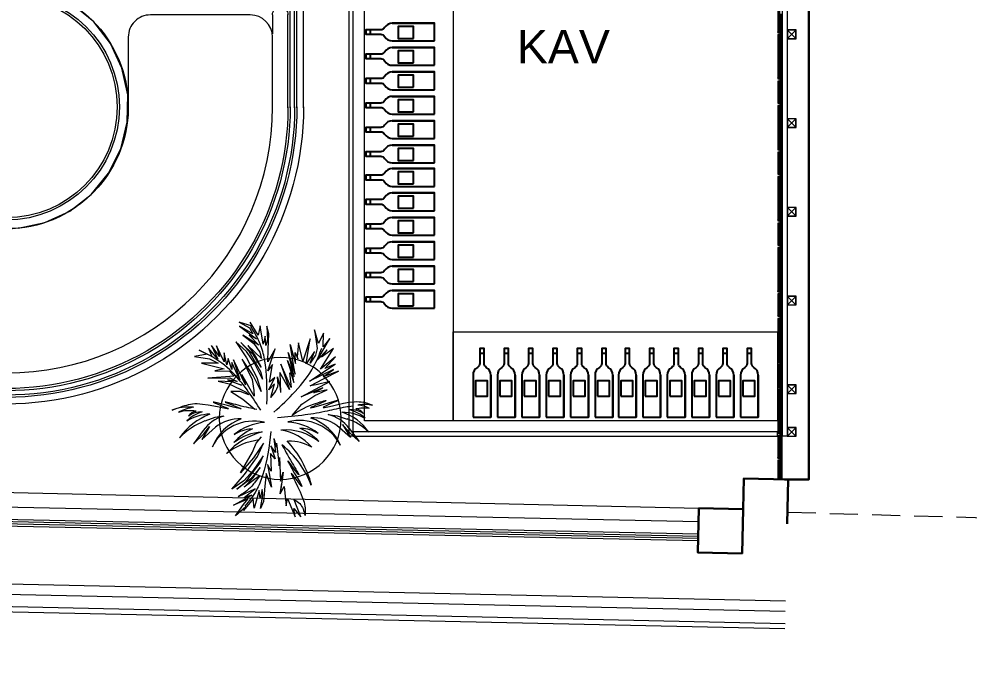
# Model space of a CAD drawing. Header units: centimetres. Extents: x 5488 to 20269, y -31398 to -19684.
# Drawn here: x 12361.8 to 12790.1, y -24719.4 to -24421.3 of the extents above; entities that cross this region are included whole.
import ezdxf

# ---------------------------------------------------------------- set-up
doc = ezdxf.new("R2010")
doc.units = ezdxf.units.CM
doc.set_wipeout_variables(frame=1)
doc.linetypes.add('HIDDEN', pattern=[9.525, 6.35, -3.175])
for name, color, linetype, lineweight in [('CRC_olcu_dıs', 201, 'Continuous', 20), ('xxx_Auto_DIMENSION_INTERIOR', 33, 'Continuous', 0), ('xxx_Auto_Duvar_Duvar Gorunus 01', 253, 'Continuous', 15), ('xxx_Auto_Duvar_Duvar Gorunus 02', 251, 'Continuous', 9), ('xxx_Auto_Duvar_Duvar Plan Kesit', 7, 'Continuous', 30), ('xxx_Auto_Element_Dograma Cam', 140, 'Continuous', 9), ('xxx_Auto_Kaplama_Ahşap', 34, 'Continuous', 0), ('xxx_Auto_Kaplama_Ahşap Tarama', 16, 'Continuous', 5), ('xxx_Auto_Kaplama_Siva Sap', 253, 'Continuous', 13), ('xxx_Auto_Konstruksiyon_Metal', 141, 'Continuous', 0), ('xxx_Auto_Tasiyici_Betonarme', 1, 'Continuous', 30), ('xxx_Auto_Tasiyici_Kiris Silik', 252, 'Continuous', 13), ('xxx_Auto_Tefris_Tefris', 32, 'Continuous', 15), ('xxx_Auto_Yardimci_Yazi', 7, 'Continuous', 9)]:
    doc.layers.add(name, color=color, linetype=linetype, lineweight=lineweight)
doc.layers.add('parke', color=21, linetype='Continuous')
doc.layers.add('wipeout', color=7, linetype='Continuous', true_color=0xffffff)
doc.layers.add('xxx_Auto_LANDSCAPE', color=7, linetype='Continuous', lineweight=0, true_color=0x496639)
doc.styles.get("Standard").update_dxf_attribs({"font": 'arial.ttf'})

# ---------------------------------------------------------------- blocks, each defined once
blk = doc.blocks.new('dkm_20_20')
at = {"layer": 'xxx_Auto_Tasiyici_Betonarme'}
blk.add_lwpolyline([(-10, 10), (10, 10), (10, -10), (-10, -10)], close=True, dxfattribs=at)
blk = doc.blocks.new('A$Cb3d25d0a')
at = {"layer": 'xxx_Auto_Konstruksiyon_Metal', "lineweight": 20}
h = blk.add_hatch(color=256, dxfattribs=at)
h.dxf.hatch_style = 1
h.paths.add_polyline_path([(2, 2), (2, -2), (-2, -2), (-2, 2)])
h.paths.add_polyline_path([(1.88, 1.88), (-1.88, 1.88), (-1.88, -1.88), (1.88, -1.88)], flags=16)
for points in [[(2, -2), (2, 2), (-2, 2), (-2, -2)], [(1.88, -1.88), (1.88, 1.88), (-1.88, 1.88), (-1.88, -1.88)]]:
    blk.add_lwpolyline(points, close=True, dxfattribs=at)
for points in [[(1.88, -1.88), (-1.88, 1.88)], [(1.88, 1.88), (-1.88, -1.88)]]:
    blk.add_lwpolyline(points, dxfattribs=at)
blk = doc.blocks.new('*U117')
at = {"layer": 'xxx_Auto_Konstruksiyon_Metal', "color": 0, "rotation": 180}
blk.add_blockref('A$Cb3d25d0a', (0, 0), dxfattribs=at)
blk = doc.blocks.new('*U118')
at = {"layer": 'xxx_Auto_Kaplama_Ahşap', "color": 0, "linetype": 'ByBlock', "lineweight": -2, "transparency": 16777216}
blk.add_blockref('*U117', (0, 0), dxfattribs=at)
blk = doc.blocks.new('A$C51763A20')
blk.add_wipeout([(7.89, 54.43), (-4.42, 54.82), (-16.51, 52.46), (-27.77, 47.47), (-37.64, 40.11), (-45.62, 30.72), (-51.31, 19.8), (-54.43, 7.89), (-54.82, -4.42), (-52.46, -16.51), (-47.47, -27.77), (-40.11, -37.64), (-30.72, -45.62), (-19.8, -51.31), (-7.89, -54.43), (4.42, -54.82), (16.51, -52.46), (27.77, -47.47), (37.64, -40.11), (45.62, -30.72), (51.31, -19.8), (54.43, -7.89), (54.82, 4.42), (52.46, 16.51), (47.47, 27.77), (40.11, 37.64), (30.72, 45.62), (19.8, 51.31)])
blk.add_lwpolyline([(7.89, 54.43), (-4.42, 54.82), (-16.51, 52.46), (-27.77, 47.47), (-37.64, 40.11), (-45.62, 30.72), (-51.31, 19.8), (-54.43, 7.89), (-54.82, -4.42), (-52.46, -16.51), (-47.47, -27.77), (-40.11, -37.64), (-30.72, -45.62), (-19.8, -51.31), (-7.89, -54.43), (4.42, -54.82), (16.51, -52.46), (27.77, -47.47), (37.64, -40.11), (45.62, -30.72), (51.31, -19.8), (54.43, -7.89), (54.82, 4.42), (52.46, 16.51), (47.47, 27.77), (40.11, 37.64), (30.72, 45.62), (19.8, 51.31)], close=True)
for radius in [55, 51, 50]:
    blk.add_circle((0, 0), radius)
blk = doc.blocks.new('A$C635A7D81')
at = {"color": 0, "linetype": 'ByBlock', "lineweight": -2}
for points in [[(1.37, 134.02), (45.24, 134.04)], [(1.37, 131.02), (45.24, 131.04)], [(1.37, 130.02), (45.74, 130.04)], [(1.38, 128.02), (45.74, 128.04)], [(1.38, 127.02), (43.34, 127.04)], [(43.25, 120.04), (34.63, 120.04)], [(44.05, -120), (35.43, -120.01)], [(1.57, -126.98), (43.53, -126.94)], [(1.57, -127.98), (45.94, -127.94)], [(1.57, -129.98), (45.94, -129.94)], [(1.57, -130.98), (45.44, -130.94)], [(1.58, -133.98), (45.45, -133.94)]]:
    blk.add_lwpolyline(points, dxfattribs=at)
for points in [[(45.24, 134.04, -1), (45.24, 131.04)], [(45.74, 128.04, 1), (45.74, 130.04)], [(43.25, 120.04, 0.999823), (43.25, 127.04)], [(43.43, -119.94, -0.999823), (43.44, -126.95)], [(45.94, -127.94, -1), (45.94, -129.94)], [(45.45, -133.94, 1), (45.44, -130.94)]]:
    blk.add_lwpolyline(points, format="xyb", dxfattribs=at)
at = {"color": 0, "linetype": 'ByBlock', "lineweight": -2, "xscale": -1, "rotation": 89.04388453554633}
blk.add_blockref('A$C51763A20', (1.84, 0.02), dxfattribs=at)
at = {"color": 0, "linetype": 'ByBlock', "lineweight": -2}
blk.add_lwpolyline([(33.43, -119.95), (1.93, -119.98, -1), (1.75, 120.02), (33.25, 120.04, -0.414199), (43.25, 110.04), (43.28, 65.04, -0.414228), (33.29, 55.04), (1.79, 55.02, 1), (1.88, -54.98), (33.37, -54.95, -0.414257), (43.38, -64.95), (43.42, -109.95, -0.41417)], format="xyb", close=True, dxfattribs=at)
for radius in [134, 131, 130, 128, 127]:
    blk.add_arc((1.84, 0.02), radius, 90.0436, 270.0436, dxfattribs=at)
blk = doc.blocks.new('palm_plan')
at = {"color": 0}
for p, q in [((-46.8, 87.5), (-62.2, 94.7)), ((-62.2, 94.7), (-53, 84)), ((-35.7, 74.4), (-53, 99)), ((-53, 99), (-46.8, 87.5)), ((-23.8, 73.3), (-39.9, 97.8)), ((-39.9, 97.8), (-36.5, 80.5)), ((-22.3, 78.2), (-29.6, 95.9)), ((-29.6, 95.9), (-23.8, 73.3)), ((-53, 84), (-70.3, 86.7)), ((-70.3, 86.7), (-48.4, 79.8)), ((-36.5, 80.5), (-41.8, 90.5)), ((-41.8, 90.5), (-35.7, 74.4)), ((-21.9, 91.7), (-22.3, 78.2)), ((-16.1, 54.8), (-21.9, 91.7)), ((-13.8, 72.1), (-16.9, 87.5)), ((-16.9, 87.5), (-16.1, 54.8)), ((-12.3, 92.1), (-13.8, 72.1)), ((-11.5, 71.7), (-12.3, 92.1)), ((-36.9, 60.2), (-62.6, 77.1)), ((-62.6, 77.1), (-41.5, 57.5)), ((-48.4, 79.8), (-41.8, 74.8)), ((-35.7, 64.8), (-46.1, 75.6)), ((-46.1, 75.6), (-36.9, 60.2)), ((-41.8, 74.8), (-35.7, 64.8)), ((-10.4, 53.3), (-11.5, 71.7)), ((-5.4, 77.1), (-8.8, 60.6)), ((-3.1, 37.6), (-5.4, 77.1)), ((2.3, 70.2), (-1.2, 53.7)), ((2.3, 53.7), (2.3, 70.2)), ((36.2, 67.8), (44.9, 77.2)), ((-41.5, 57.5), (-64.1, 62.1)), ((-64.1, 62.1), (-49.1, 53.7)), ((-8.8, 60.6), (-10.4, 53.3)), ((-1.9, 66), (-3.1, 37.6)), ((-1.2, 53.7), (-1.9, 66)), ((30.3, 58.6), (36.2, 67.8)), ((-31, 42.6), (-66.4, 52.4)), ((-66.4, 52.4), (-42.8, 48.3)), ((-42.8, 48.3), (-54.9, 53.6)), ((-54.9, 53.6), (-46.6, 53.2)), ((-46.6, 53.2), (-50, 54)), ((5.4, 34.9), (2.3, 53.7)), ((-89.2, 34), (-98.4, 35.6)), ((-98.4, 35.6), (-83, 29.4)), ((-29.1, 40.3), (-58.4, 46)), ((-58.4, 46), (-31, 42.6)), ((-27.9, 38.7), (-50, 41)), ((-50, 41), (-29.1, 40.3)), ((-35.9, 38.4), (-22.6, 36.8)), ((-35.4, 37.1), (-18.5, 31.7)), ((-22.6, 36.8), (-27.9, 38.7)), ((13.1, 18.4), (5.4, 34.9)), ((-80.7, 22.5), (-102.2, 28.7)), ((-102.2, 28.7), (-93, 21.8)), ((-72.3, 25.6), (-89.2, 34)), ((-77.7, 24.8), (-88.4, 28.7)), ((-88.4, 28.7), (-80.7, 22.5)), ((-83, 29.4), (-77.7, 24.8)), ((-58.5, 18.7), (-72.3, 25.6)), ((-48.5, 14.1), (-69.2, 33.3)), ((-69.2, 33.3), (-58.5, 18.7)), ((-18.5, 31.7), (-49.3, 31.7)), ((-49.3, 31.7), (-17, 28.7)), ((-17, 28.7), (-40.8, 26.4)), ((-40.8, 26.4), (-18.4, 17.2)), ((-106.1, 19.5), (-116.8, 7.2)), ((-116.8, 7.2), (-105.3, 15.6)), ((-112.2, 5.6), (-89.9, 17.9)), ((-96.9, 16.4), (-112.2, 5.6)), ((-93, 21.8), (-111.4, 19.5)), ((-111.4, 19.5), (-106.1, 19.5)), ((-105.3, 15.6), (-96.9, 16.4)), ((-81.5, 17.2), (-100.7, 4.9)), ((-100.7, 4.9), (-86.1, 12.6)), ((-89.9, 17.9), (-97.6, 11.8)), ((-97.6, 11.8), (-81.5, 17.2)), ((-65.4, 13.3), (-86.9, 4.9)), ((-86.1, 12.6), (-73.1, 14.9)), ((-73.1, 14.9), (-65.4, 13.3)), ((-35.4, 10.3), (-53.1, 22.5)), ((-53.1, 22.5), (-48.5, 14.1)), ((-27, 5.6), (-37.7, 18.7)), ((-37.7, 18.7), (-35.4, 10.3)), ((-17.8, 4.1), (-30.8, 14.9)), ((-30.8, 14.9), (-27, 5.6)), ((-80.7, 0.3), (-96.9, -6.6)), ((-73.8, 6.4), (-93.8, -1.3)), ((-93.8, -1.3), (-80, 3.3)), ((-86.9, 4.9), (-71.5, 7.9)), ((-63.8, 3.3), (-80.7, 0.3)), ((-80, 3.3), (-66.9, 4.1)), ((-56.2, 8.7), (-73.8, 6.4)), ((-71.5, 7.9), (-56.2, 8.7)), ((-66.9, 4.1), (-51.6, 5.6)), ((-42.3, 4.1), (-63.8, 3.3)), ((-51.6, 5.6), (-42.3, 4.1)), ((-96.9, -6.6), (-73.8, -2.8)), ((-50.8, -4.3), (-74.6, -8.2)), ((-74.6, -8.2), (-47, -7.4)), ((-73.8, -2.8), (-47, -1.3)), ((-29.3, -3.6), (-50.8, -4.3)), ((-47, -1.3), (-29.3, -3.6)), ((-47, -7.4), (-33.9, -11.2)), ((-33.9, -11.2), (-27.7, -13.8)), ((-44.6, -17.4), (-78.4, -18.1)), ((-78.4, -18.1), (-53.1, -21.2)), ((-53.1, -21.2), (-76.1, -21.2)), ((-76.1, -21.2), (-68.4, -25)), ((-59.2, -35), (-46.2, -22)), ((-27.7, -13.8), (-57.7, -16.6)), ((-57.7, -16.6), (-44.6, -17.4)), ((-46.2, -22), (-54.6, -31.2)), ((-53.9, -35), (-36.2, -20.4)), ((-31.6, -18.9), (-40, -26.6)), ((-36.2, -20.4), (-31.6, -18.9)), ((-30.1, -27.6), (-12.9, -19.5)), ((29.2, -13.5), (45.4, -18.6)), ((29.2, -13.5), (40.2, -14.9)), ((40.2, -14.9), (35.5, -12.8)), ((35.5, -12.8), (62, -21.6)), ((45.4, -18.6), (35.6, -20.4)), ((35.6, -20.4), (52.4, -22.3)), ((52.4, -22.3), (44, -25)), ((62, -21.6), (53.1, -16.9)), ((53.1, -16.9), (79.5, -27.7)), ((79.5, -27.7), (70.8, -20.2)), ((70.8, -20.2), (93.5, -34.5)), ((129.2, -23.5), (107, -22)), ((-89.2, -31.9), (-105.3, -35)), ((-80.7, -29.6), (-102.2, -29.6)), ((-102.2, -29.6), (-89.2, -31.9)), ((-76.1, -28.1), (-90.7, -25)), ((-90.7, -25), (-80.7, -29.6)), ((-90.7, -54.9), (-73.1, -32.7)), ((-68.4, -25), (-82.3, -23.5)), ((-82.3, -23.5), (-76.1, -28.1)), ((-75.4, -44.2), (-67.7, -28.1)), ((-73.1, -32.7), (-75.4, -44.2)), ((-60, -25.8), (-70.8, -55.7)), ((-70.8, -55.7), (-60, -31.2)), ((-67.7, -28.1), (-60, -25.8)), ((-54.6, -31.2), (-62.3, -45.7)), ((-60, -31.2), (-52.3, -25)), ((-52.3, -25), (-59.2, -35)), ((-40, -26.6), (-44.6, -37.3)), ((-44.6, -37.3), (-30.1, -27.6)), ((25.2, -35.4), (20.9, -26.3)), ((40.7, -40.9), (29.1, -27.4)), ((29.1, -27.4), (40.2, -45.8)), ((49, -41), (42.7, -34.1)), ((42.7, -34.1), (53.8, -52.5)), ((44, -25), (64, -33)), ((64, -33), (54.4, -33.8)), ((54.4, -33.8), (81.8, -40.7)), ((93.5, -34.5), (82.2, -27.4)), ((93.5, -34.5), (87.4, -26.6)), ((87.4, -26.6), (109.6, -33.9)), ((109.6, -33.9), (102.2, -28.7)), ((102.2, -28.7), (126.1, -29.8)), ((116.4, -27), (129.2, -23.5)), ((126.1, -29.8), (116.4, -27)), ((-93, -40.4), (-106.1, -51.1)), ((-106.1, -51.1), (-97.6, -44.2)), ((-105.3, -35), (-86.9, -35)), ((-86.9, -35), (-103.8, -39.6)), ((-103.8, -39.6), (-93, -40.4)), ((-97.6, -44.2), (-101.5, -59.5)), ((-101.5, -59.5), (-91.5, -44.2)), ((-91.5, -44.2), (-82.3, -36.5)), ((-82.3, -36.5), (-90.7, -54.9)), ((-62.3, -45.7), (-53.9, -35)), ((33.5, -43.9), (25.2, -35.4)), ((50, -67.8), (33.5, -43.9)), ((40.2, -45.8), (50, -67.8)), ((54.1, -64.2), (40.7, -40.9)), ((56.1, -54.7), (49, -41)), ((61.8, -56.4), (54.1, -43.2)), ((54.1, -43.2), (61.8, -59.2)), ((81.8, -40.7), (63.7, -39.6)), ((63.7, -39.6), (77, -47.4)), ((-21.1, -57.5), (-24, -68)), ((53.8, -52.5), (60.5, -68.3)), ((62.6, -66), (56.1, -54.7)), ((67.7, -71), (61.8, -56.4)), ((63, -48.4), (67.7, -71)), ((77, -47.4), (93.3, -57)), ((88.4, -59.3), (79.1, -56.2)), ((79.1, -56.2), (96, -70.8)), ((86.1, -54.3), (79.3, -52.4)), ((79.3, -52.4), (88.4, -59.3)), ((99.6, -63.8), (86.1, -54.3)), ((93.3, -57), (99.6, -63.8)), ((-24, -68), (-25.1, -80.8)), ((63.5, -85.6), (54.1, -64.2)), ((60.5, -68.3), (63.5, -85.6)), ((61.8, -59.2), (66.3, -80.1)), ((66.3, -80.1), (62.6, -66)), ((79.3, -76.2), (75, -59.8)), ((75, -59.8), (75.2, -82.5)), ((80.3, -66.4), (79.3, -76.2)), ((82.2, -91.8), (80.3, -66.4)), ((96, -70.8), (85.2, -66.9)), ((85.2, -66.9), (93.3, -83.6)), ((82.8, -73), (82.2, -91.8)), ((86.7, -80.5), (82.8, -73)), ((95, -95.3), (86.7, -80.5)), ((93.3, -83.6), (90.4, -79.1)), ((90.4, -79.1), (95, -95.3))]:
    blk.add_line(p, q, dxfattribs=at)
for points in [[(56.1, 74.5), (75.6, 78.9), (59.7, 72.5), (48.6, 69.3), (66.9, 71.7), (46.6, 62.5)], [(-15.5, -87.3), (-5.7, -104.7), (-11.6, -88.6), (-16.8, -78.2), (-6.2, -93.4), (-13.1, -72.2)]]:
    blk.add_lwpolyline(points, dxfattribs=at)
for centre, radius, start, end in [((99.2, 53.3), 81.8, 133.8194, 142.415), ((64.9, 79.9), 34.2, 126.9529, 151.8694), ((83, 82.6), 50.1, 143.6631, 162.8704), ((90.5, 79.1), 54, 149.0425, 166.4484), ((85.8, 51.5), 56.2, 125.181, 155.2139), ((80.4, 33.3), 61.9, 99.5706, 137.5209), ((69.1, 57.7), 42.8, 111.98, 140.9278), ((60, 75.9), 25.5, 120.6823, 159.6517), ((49.5, 85.1), 13.1, 100.6314, 149.1948), ((92.7, 33.3), 65.1, 110.5942, 137.4972), ((64.5, 31.9), 43.4, 101.1272, 142.038), ((69.9, 20.8), 47.8, 119.2037, 159.356), ((73.5, 0), 56.7, 93.0923, 169.431), ((68.8, -2.9), 59.5, 88.3527, 137.0574), ((75.7, -19.7), 64.9, 117.2482, 152.6959), ((72, 0.4), 45.6, 124.6301, 152.1817), ((75.4, -36.1), 62.5, 106.2911, 146.5573), ((85.9, -24.6), 66.7, 117.5703, 159.0296), ((77.2, -30.9), 69.1, 108.7482, 132.008), ((89.1, -20.3), 54.1, 125.2433, 156.3329), ((78, -118.6), 124.9, 80.1144, 108.4985), ((90.8, -108.3), 112.5, 85.428, 116.7161), ((51.3, -50.1), 56.7, 142.795, 219.1337), ((67.4, -38.5), 64.9, 159.5301, 194.9778), ((50, -49.2), 45.6, 160.0443, 187.5959), ((76.7, -32.1), 69.1, 180.2181, 203.4778), ((72.6, -45.5), 60.9, 158.5901, 193.4129), ((104, -38.4), 89.4, 170.2572, 202.8835), ((97.6, -54.6), 78.2, 162.3252, 193.7177), ((33.5, -61.4), 47.8, 152.87, 193.0223), ((50.2, -44.7), 59.5, 175.1686, 223.8733), ((21.7, -64.9), 43.4, 170.188, 211.0989), ((-14, -91.1), 25.5, 152.5744, 191.5437), ((5.7, -85.6), 42.8, 171.2982, 200.246), ((21.4, -93.8), 56.2, 157.0121, 187.045), ((54.5, -75.8), 85, 177.2951, 209.1957), ((62.3, -86.1), 87.7, 176.4689, 200.8209), ((-1.6, -113.6), 52.2, 149.5519, 178.1336), ((200.5, -129.1), 254.9, 171.2704, 176.1187), ((2.2, -101.2), 50.5, 162.3651, 184.773), ((-5.7, -110.2), 42.6, 144.6149, 173.5658), ((-27.8, -89.5), 13.1, 163.0312, 211.5946)]:
    blk.add_arc(centre, radius, start, end, dxfattribs=at)
for points in [[(12.5, 18.6), (11.3, 47.5), (13.8, 63.6), (13.8, 42.4), (19.6, 77.1), (19.6, 57.8), (29.3, 93.9), (34.4, 103.5)], [(0, 0), (-12, 33.9), (-30.1, 66.9), (-46.4, 85.4)], [(7.9, 1.3), (18.6, 33.2), (25.6, 59.7), (30.6, 81.7), (32.9, 89.7)], [(-12.4, -3.6), (-63.1, 16.4), (-82.3, 19.5), (-106.1, 17.9)], [(-17.8, 4.1), (-22.3, 12.9), (-32, 20.1), (-37.1, 21.7), (-25.3, 19.4), (-18.4, 17.2)], [(40.2, -7.8), (65.5, -5.7), (81.7, -4.5), (61, -9.4), (96.2, -7), (77.4, -11.5), (114.7, -12.6), (129.9, -18.1)], [(-8.6, -13.5), (-60.8, -24.3), (-91.5, -39.6), (-102.2, -48)], [(-11.7, -17.5), (-25.7, -35.9), (-35.9, -48.7), (-20.2, -34.4), (-42, -62), (-27.7, -49.1), (-47.9, -80.4), (-51.6, -90.7)], [(19.9, -13.2), (64.3, -44.8), (77.3, -59.1), (89.1, -79.9)], [(107, -22), (114, -18), (129.9, -18.1)], [(63, -48.4), (67.4, -55.9), (72.6, -68.2), (75.2, -82.5)]]:
    blk.add_spline(points, degree=3, dxfattribs=at)
blk = doc.blocks.new('A$C21533CF2')
blk.add_wipeout([(74.13, 39.49), (75.2, 40.42), (76.21, 41.4), (77.18, 42.44), (78.09, 43.52), (78.94, 44.65), (79.73, 45.82), (80.45, 47.03), (81.12, 48.28), (81.71, 49.57), (82.24, 50.88), (82.7, 52.21), (83.09, 53.57), (83.41, 54.95), (83.65, 56.34), (83.82, 57.75), (83.92, 59.16), (83.94, 60.57), (83.89, 61.99), (83.77, 63.39), (83.57, 64.79), (83.3, 66.18), (82.96, 67.55), (82.54, 68.91), (82.06, 70.23), (81.5, 71.54), (80.88, 72.81), (80.2, 74.04), (79.45, 75.24), (78.63, 76.4), (77.76, 77.51), (76.83, 78.58), (75.85, 79.6), (74.82, 80.56), (73.73, 81.47), (72.6, 82.32), (71.43, 83.11), (70.22, 83.83), (68.97, 84.5), (67.69, 85.09), (66.37, 85.62), (65.04, 86.08), (63.68, 86.47), (62.3, 86.79), (60.91, 87.03), (59.5, 87.2), (58.09, 87.3), (56.68, 87.32), (55.27, 87.27), (53.86, 87.15), (52.46, 86.95), (51.07, 86.68), (49.7, 86.34), (48.35, 85.92), (47.02, 85.44), (45.72, 84.89), (44.45, 84.26), (43.21, 83.58), (42.01, 82.83), (40.85, 82.02), (39.74, 81.14), (38.67, 80.22), (37.66, 79.23), (36.69, 78.2), (35.78, 77.11), (34.93, 75.98), (34.14, 74.81), (33.42, 73.6), (32.75, 72.35), (32.16, 71.07), (31.63, 69.76), (31.17, 68.42), (30.78, 67.06), (30.46, 65.68), (30.22, 64.29), (30.05, 62.89), (29.95, 61.47), (29.93, 60.06), (29.98, 58.65), (30.1, 57.24), (30.3, 55.84), (30.57, 54.45), (30.91, 53.08), (31.33, 51.73), (31.81, 50.4), (32.37, 49.1), (32.99, 47.83), (33.67, 46.59), (34.42, 45.39), (35.24, 44.23), (36.11, 43.12), (37.04, 42.05), (38.02, 41.04), (39.05, 40.07), (40.14, 39.17), (41.27, 38.32), (42.44, 37.53), (43.65, 36.8), (44.9, 36.14), (46.18, 35.54), (47.5, 35.01), (48.83, 34.55), (50.19, 34.16), (51.57, 33.85), (52.96, 33.6), (54.37, 33.43), (55.78, 33.33), (57.19, 33.31), (58.6, 33.36), (60.01, 33.48), (61.41, 33.68), (62.8, 33.95), (64.17, 34.3), (65.52, 34.71), (66.85, 35.19), (68.15, 35.75), (69.42, 36.37), (70.66, 37.06), (71.86, 37.81), (73.02, 38.62)]).dxf.layer = 'wipeout'
at = {"layer": 'xxx_Auto_Tefris_Tefris'}
blk.add_circle((56.93, 60.32), 27, dxfattribs=at)
at = {"layer": 'xxx_Auto_LANDSCAPE', "xscale": -0.364783083416274, "yscale": 0.364783083416274, "zscale": 0.3647830834162722, "rotation": 328.9633282841189}
blk.add_blockref('palm_plan', (59.41, 57.23), dxfattribs=at)
blk = doc.blocks.new('A$C58e97340')
at = {"layer": 'parke', "ltscale": 15}
for p, q in [((-1, -28.87), (1, -28.87)), ((10, -28.87), (12, -28.87)), ((21, -28.87), (23, -28.87)), ((32, -28.87), (34, -28.87)), ((43, -28.87), (45, -28.87)), ((54, -28.87), (56, -28.87))]:
    blk.add_line(p, q, dxfattribs=at)
for points in [[(-4, 0), (4, 0), (4, -19.06), (4, 0), (4, -19.06, -0.267949), (2, -22.53, 0.267949), (1, -24.26), (1, -31), (-1, -31), (-1, -24.26, 0.267949), (-2, -22.53, -0.267949), (-4, -19.06)], [(7, 0), (15, 0), (15, -19.06), (15, 0), (15, -19.06, -0.267949), (13, -22.53, 0.267949), (12, -24.26), (12, -31), (10, -31), (10, -24.26, 0.267949), (9, -22.53, -0.267949), (7, -19.06)], [(18, 0), (26, 0), (26, -19.06), (26, 0), (26, -19.06, -0.267949), (24, -22.53, 0.267949), (23, -24.26), (23, -31), (21, -31), (21, -24.26, 0.267949), (20, -22.53, -0.267949), (18, -19.06)], [(29, 0), (37, 0), (37, -19.06), (37, 0), (37, -19.06, -0.267949), (35, -22.53, 0.267949), (34, -24.26), (34, -31), (32, -31), (32, -24.26, 0.267949), (31, -22.53, -0.267949), (29, -19.06)], [(40, 0), (48, 0), (48, -19.06), (48, 0), (48, -19.06, -0.267949), (46, -22.53, 0.267949), (45, -24.26), (45, -31), (43, -31), (43, -24.26, 0.267949), (42, -22.53, -0.267949), (40, -19.06)], [(51, 0), (59, 0), (59, -19.06), (59, 0), (59, -19.06, -0.267949), (57, -22.53, 0.267949), (56, -24.26), (56, -31), (54, -31), (54, -24.26, 0.267949), (53, -22.53, -0.267949), (51, -19.06)]]:
    blk.add_lwpolyline(points, format="xyb", close=True, dxfattribs=at)
for points in [[(-2.91, -9.53), (2.5, -9.53), (2.5, -16.45), (-2.91, -16.45)], [(8.09, -9.53), (13.5, -9.53), (13.5, -16.45), (8.09, -16.45)], [(19.09, -9.53), (24.5, -9.53), (24.5, -16.45), (19.09, -16.45)], [(30.09, -9.53), (35.5, -9.53), (35.5, -16.45), (30.09, -16.45)], [(41.09, -9.53), (46.5, -9.53), (46.5, -16.45), (41.09, -16.45)], [(52.09, -9.53), (57.5, -9.53), (57.5, -16.45), (52.09, -16.45)]]:
    blk.add_lwpolyline(points, close=True, dxfattribs=at)

msp = doc.modelspace()

# ---------------------------------------------------------------- hatches: boundary and pattern name
at = {"layer": 'xxx_Auto_Kaplama_Ahşap Tarama', "true_color": 0xcba65d}
h = msp.add_hatch(dxfattribs=at)
h.set_pattern_fill('JIS_WOOD', color=43, scale=0.5, angle=90)
h.set_pattern_definition([(135, (-9977.29375, -30413.09637), (-0.2499999996, -0.2499999996), [])])
h.paths.add_polyline_path([(12704.84, -24427.29), (12704.84, -24430.29), (12705.84, -24430.29), (12705.84, -24429.97), (12705.84, -24419.29), (12704.74, -24419.29), (12704.74, -24417.29), (12703.84, -24417.29), (12703.84, -24427.29)])
h = msp.add_hatch(dxfattribs=at)
h.set_pattern_fill('JIS_WOOD', color=43, scale=0.5, angle=90)
h.set_pattern_definition([(135, (-9977.29257, -30392.0968), (-0.2499999996, -0.2499999996), [])])
h.paths.add_polyline_path([(12704.84, -24448.29), (12704.84, -24451.29), (12705.85, -24451.29), (12705.85, -24450.97), (12705.85, -24430.29), (12704.74, -24430.29), (12704.74, -24428.29), (12703.84, -24428.29), (12703.84, -24448.29)])
h = msp.add_hatch(dxfattribs=at)
h.set_pattern_fill('JIS_WOOD', color=43, scale=0.5, angle=90)
h.set_pattern_definition([(135, (-9977.28966, -30509.08777), (-0.2499999996, -0.2499999996), [])])
h.paths.add_polyline_path([(12704.84, -24459.29), (12704.84, -24462.29), (12705.85, -24462.29), (12705.85, -24461.97), (12705.85, -24451.29), (12704.74, -24451.29), (12704.74, -24449.29), (12703.84, -24449.29), (12703.84, -24459.29)])
h = msp.add_hatch(dxfattribs=at)
h.set_pattern_fill('JIS_WOOD', color=43, scale=0.5, angle=90)
h.set_pattern_definition([(135, (-9977.28848, -30488.08818), (-0.2499999996, -0.2499999996), [])])
h.paths.add_polyline_path([(12704.85, -24480.29), (12704.85, -24483.29), (12705.85, -24483.29), (12705.85, -24482.97), (12705.85, -24462.29), (12704.75, -24462.29), (12704.75, -24460.29), (12703.85, -24460.29), (12703.85, -24480.29)])
h = msp.add_hatch(dxfattribs=at)
h.set_pattern_fill('JIS_WOOD', color=43, scale=0.5, angle=90)
h.set_pattern_definition([(135, (-9977.31146, -30477.09064), (-0.2499999996, -0.2499999996), [])])
h.paths.add_polyline_path([(12704.82, -24491.29), (12704.82, -24494.29), (12705.82, -24494.29), (12705.82, -24493.97), (12705.82, -24483.29), (12704.72, -24483.29), (12704.72, -24481.29), (12703.82, -24481.29), (12703.82, -24491.29)])
h = msp.add_hatch(dxfattribs=at)
h.set_pattern_fill('JIS_WOOD', color=43, scale=0.5, angle=90)
h.set_pattern_definition([(135, (-9977.3148, -30456.09105), (-0.2499999996, -0.2499999996), [])])
h.paths.add_polyline_path([(12704.82, -24512.29), (12704.82, -24515.28), (12705.82, -24515.28), (12705.82, -24514.97), (12705.82, -24494.29), (12704.72, -24494.28), (12704.72, -24492.29), (12703.82, -24492.29), (12703.82, -24512.29)])
h = msp.add_hatch(dxfattribs=at)
h.set_pattern_fill('JIS_WOOD', color=43, scale=0.5, angle=90)
h.set_pattern_definition([(135, (-9977.29418, -30573.08203), (-0.2499999996, -0.2499999996), [])])
h.paths.add_polyline_path([(12704.84, -24523.28), (12704.84, -24526.28), (12705.84, -24526.28), (12705.84, -24525.96), (12705.84, -24515.28), (12704.74, -24515.28), (12704.74, -24513.28), (12703.84, -24513.28), (12703.84, -24523.28)])
h = msp.add_hatch(dxfattribs=at)
h.set_pattern_fill('JIS_WOOD', color=43, scale=0.5, angle=90)
h.set_pattern_definition([(135, (-9977.293, -30552.08245), (-0.2499999996, -0.2499999996), [])])
h.paths.add_polyline_path([(12704.84, -24544.28), (12704.84, -24547.28), (12705.84, -24547.28), (12705.85, -24546.96), (12705.85, -24526.28), (12704.74, -24526.28), (12704.74, -24524.28), (12703.84, -24524.28), (12703.84, -24544.28)])
h = msp.add_hatch(dxfattribs=at)
h.set_pattern_fill('JIS_WOOD', color=43, scale=0.5, angle=90)
h.set_pattern_definition([(135, (-9977.31598, -30541.0849), (-0.2499999996, -0.2499999996), [])])
h.paths.add_polyline_path([(12704.82, -24555.28), (12704.82, -24558.28), (12705.82, -24558.28), (12705.82, -24557.96), (12705.82, -24547.28), (12704.72, -24547.28), (12704.72, -24545.28), (12703.82, -24545.28), (12703.82, -24555.28)])
h = msp.add_hatch(dxfattribs=at)
h.set_pattern_fill('JIS_WOOD', color=43, scale=0.5, angle=90)
h.set_pattern_definition([(135, (-9977.3148, -30520.08532), (-0.2499999996, -0.2499999996), [])])
h.paths.add_polyline_path([(12704.82, -24576.28), (12704.82, -24579.28), (12705.82, -24579.28), (12705.82, -24578.96), (12705.82, -24558.28), (12704.72, -24558.28), (12704.72, -24556.28), (12703.82, -24556.28), (12703.82, -24576.28)])
h = msp.add_hatch(dxfattribs=at)
h.set_pattern_fill('JIS_WOOD', color=43, scale=0.5, angle=90)
h.set_pattern_definition([(135, (-9977.3119, -30637.0763), (-0.2499999996, -0.2499999996), [])])
h.paths.add_polyline_path([(12704.82, -24587.28), (12704.82, -24590.28), (12705.82, -24590.28), (12705.82, -24589.96), (12705.82, -24579.28), (12704.72, -24579.28), (12704.72, -24577.28), (12703.82, -24577.28), (12703.82, -24587.28)])
h = msp.add_hatch(dxfattribs=at)
h.set_pattern_fill('JIS_WOOD', color=43, scale=0.5, angle=90)
h.set_pattern_definition([(135, (-9977.30496, -30552.08246), (-0.2499999996, -0.2499999996), [])])
h.paths.add_polyline_path([(12704.83, -24608.28), (12704.83, -24611.28), (12705.83, -24611.28), (12705.83, -24610.96), (12705.83, -24590.28), (12704.73, -24590.28), (12704.73, -24588.28), (12703.83, -24588.28), (12703.83, -24608.28)])
h = msp.add_hatch(dxfattribs=at)
h.set_pattern_fill('JIS_WOOD', color=43, scale=0.5, angle=90)
h.set_pattern_definition([(135, (-9977.30205, -30669.07345), (-0.2499999996, -0.2499999996), [])])
h.paths.add_polyline_path([(12704.83, -24619.27), (12704.83, -24622.27), (12705.83, -24622.27), (12705.83, -24621.95), (12705.83, -24611.28), (12704.73, -24611.28), (12704.73, -24609.28), (12703.83, -24609.28), (12703.83, -24619.27)])
h = msp.add_hatch(dxfattribs=at)
h.set_pattern_fill('JIS_WOOD', color=43, scale=0.5, angle=90)
h.set_pattern_definition([(135, (-9977.3054, -30648.0739), (-0.2499999996, -0.2499999996), [])])
h.paths.add_polyline_path([(12705.83, -24628.55), (12705.83, -24622.27), (12704.73, -24622.27), (12704.73, -24620.27), (12703.83, -24620.27), (12703.83, -24628.55)])

# ---------------------------------------------------------------- linework, layer by layer
at = {"layer": 'xxx_Auto_Duvar_Duvar Gorunus 01'}
for p, q in [((12663.18, -24653.58), (12663.18, -24653.48)), ((12707.07, -24696.37), (11196.31, -24663.45)), ((11198.87, -24660.96), (12707.13, -24693.83))]:
    msp.add_line(p, q, dxfattribs=at)
for points in [[(12707.24, -24688.53), (11204.22, -24655.78), (11222.74, -22681.4)], [(12707.35, -24683.76), (11209.04, -24651.11), (11227.52, -22681.39)]]:
    msp.add_lwpolyline(points, dxfattribs=at)
at = {"layer": 'xxx_Auto_Duvar_Duvar Gorunus 02'}
for points in [[(12225.62, -24638.57), (12668.08, -24647.95)], [(12225.44, -24647.07), (12667.9, -24656.45)], [(12225.51, -24644.07), (12667.97, -24653.45)]]:
    msp.add_lwpolyline(points, dxfattribs=at)
at = {"layer": 'xxx_Auto_Duvar_Duvar Plan Kesit'}
msp.add_lwpolyline([(12707.81, -24382.04), (12717.8, -24382.04), (12717.8, -24628.96), (12706.84, -24628.96)], dxfattribs=at)
at = {"layer": 'xxx_Auto_Element_Dograma Cam'}
for points in [[(12510.49, -24609.31), (12512.49, -24609.31), (12512.49, -24270.01), (12510.49, -24270.01)], [(12512.49, -24609.47), (12703.81, -24609.47), (12703.81, -24607.47), (12512.49, -24607.47)]]:
    msp.add_lwpolyline(points, close=True, dxfattribs=at)
for points in [[(12225.46, -24646.07), (12667.92, -24655.45)], [(12225.49, -24645.07), (12667.94, -24654.45)]]:
    msp.add_lwpolyline(points, dxfattribs=at)
at = {"layer": 'xxx_Auto_Kaplama_Ahşap'}
for points in [[(12704.84, -24427.29), (12704.84, -24430.29), (12705.84, -24430.29), (12705.84, -24429.97), (12705.84, -24419.29), (12704.74, -24419.29), (12704.74, -24417.29), (12703.84, -24417.29), (12703.84, -24427.29)], [(12704.84, -24448.29), (12704.84, -24451.29), (12705.85, -24451.29), (12705.85, -24450.97), (12705.85, -24430.29), (12704.74, -24430.29), (12704.74, -24428.29), (12703.84, -24428.29), (12703.84, -24448.29)], [(12704.84, -24459.29), (12704.84, -24462.29), (12705.85, -24462.29), (12705.85, -24461.97), (12705.85, -24451.29), (12704.74, -24451.29), (12704.74, -24449.29), (12703.84, -24449.29), (12703.84, -24459.29)], [(12704.85, -24480.29), (12704.85, -24483.29), (12705.85, -24483.29), (12705.85, -24482.97), (12705.85, -24462.29), (12704.75, -24462.29), (12704.75, -24460.29), (12703.85, -24460.29), (12703.85, -24480.29)], [(12704.82, -24491.29), (12704.82, -24494.29), (12705.82, -24494.29), (12705.82, -24493.97), (12705.82, -24483.29), (12704.72, -24483.29), (12704.72, -24481.29), (12703.82, -24481.29), (12703.82, -24491.29)], [(12704.82, -24512.29), (12704.82, -24515.28), (12705.82, -24515.28), (12705.82, -24514.97), (12705.82, -24494.29), (12704.72, -24494.28), (12704.72, -24492.29), (12703.82, -24492.29), (12703.82, -24512.29)], [(12704.84, -24523.28), (12704.84, -24526.28), (12705.84, -24526.28), (12705.84, -24525.96), (12705.84, -24515.28), (12704.74, -24515.28), (12704.74, -24513.28), (12703.84, -24513.28), (12703.84, -24523.28)], [(12704.84, -24544.28), (12704.84, -24547.28), (12705.84, -24547.28), (12705.85, -24546.96), (12705.85, -24526.28), (12704.74, -24526.28), (12704.74, -24524.28), (12703.84, -24524.28), (12703.84, -24544.28)], [(12704.82, -24555.28), (12704.82, -24558.28), (12705.82, -24558.28), (12705.82, -24557.96), (12705.82, -24547.28), (12704.72, -24547.28), (12704.72, -24545.28), (12703.82, -24545.28), (12703.82, -24555.28)], [(12704.82, -24576.28), (12704.82, -24579.28), (12705.82, -24579.28), (12705.82, -24578.96), (12705.82, -24558.28), (12704.72, -24558.28), (12704.72, -24556.28), (12703.82, -24556.28), (12703.82, -24576.28)], [(12704.82, -24587.28), (12704.82, -24590.28), (12705.82, -24590.28), (12705.82, -24589.96), (12705.82, -24579.28), (12704.72, -24579.28), (12704.72, -24577.28), (12703.82, -24577.28), (12703.82, -24587.28)], [(12704.83, -24608.28), (12704.83, -24611.28), (12705.83, -24611.28), (12705.83, -24610.96), (12705.83, -24590.28), (12704.73, -24590.28), (12704.73, -24588.28), (12703.83, -24588.28), (12703.83, -24608.28)], [(12704.83, -24619.27), (12704.83, -24622.27), (12705.83, -24622.27), (12705.83, -24621.95), (12705.83, -24611.28), (12704.73, -24611.28), (12704.73, -24609.28), (12703.83, -24609.28), (12703.83, -24619.27)], [(12704.83, -24628.55), (12704.83, -24628.55), (12705.83, -24628.55), (12705.83, -24622.27), (12704.73, -24622.27), (12704.73, -24620.27), (12703.83, -24620.27), (12703.83, -24628.55)]]:
    msp.add_lwpolyline(points, close=True, dxfattribs=at)
msp.add_lwpolyline([(11248.62, -24609.47), (12668.21, -24641.84)], dxfattribs=at)
at = {"layer": 'xxx_Auto_Kaplama_Siva Sap'}
msp.add_lwpolyline([(12706.01, -24609.47), (12706.01, -24346.23), (12708.11, -24346.23), (12708.11, -24609.47)], close=True, dxfattribs=at)
at = {"layer": 'xxx_Auto_Konstruksiyon_Metal'}
for points in [[(12557.49, -24602.47), (12517.49, -24602.47), (12517.49, -24270.01), (12557.49, -24270.01)], [(12557.49, -24562.31), (12703.81, -24562.31), (12703.81, -24602.47), (12557.49, -24602.47)]]:
    msp.add_lwpolyline(points, close=True, dxfattribs=at)
at = {"layer": 'xxx_Auto_Tasiyici_Betonarme'}
for points in [[(12688.2, -24642.26), (12688.49, -24628.55), (12708.49, -24628.96), (12708.07, -24648.96)], [(12688.2, -24642.26), (12688.49, -24628.55), (12708.49, -24628.96), (12708.07, -24648.96)], [(12688.07, -24648.54), (12688.1, -24647.46)], [(12688.07, -24648.54), (12688.1, -24647.46)]]:
    msp.add_lwpolyline(points, dxfattribs=at)
at = {"layer": 'xxx_Auto_Tasiyici_Kiris Silik', "linetype": 'HIDDEN', "ltscale": 2}
msp.add_lwpolyline([(12708.29, -24643.68), (13837.83, -24676.04)], dxfattribs=at)

# ---------------------------------------------------------------- block references
at = {"layer": 'CRC_olcu_dıs', "rotation": 358.7999089836647}
msp.add_blockref('dkm_20_20', (12678, -24652.05), dxfattribs=at)
msp.add_blockref('dkm_20_20', (12678, -24652.05), dxfattribs=at)
at = {"layer": 'xxx_Auto_DIMENSION_INTERIOR', "xscale": -1}
for p, rotation in [((12549.15, -24482.16), 270), ((12570.47, -24600.9), 180), ((12636.05, -24600.9), 180)]:
    msp.add_blockref('A$C58e97340', p, dxfattribs=dict(at, rotation=rotation))
at = {"layer": 'xxx_Auto_Kaplama_Ahşap', "rotation": 270}
for p in [(12710.11, -24428.23), (12710.11, -24468.23), (12710.11, -24508.23), (12710.11, -24548.23), (12710.11, -24588.23), (12710.11, -24607.47)]:
    msp.add_blockref('*U118', p, dxfattribs=at)

# ---------------------------------------------------------------- texts
at = {"layer": 'xxx_Auto_Yardimci_Yazi', "insert": (12586.25, -24426.26), "char_height": 15, "attachment_point": 1}
msp.add_mtext_dynamic_manual_height_columns('KAV', width=143.2309, gutter_width=12.5, heights=[0], dxfattribs=at)

# ---------------------------------------------------------------- next in the draw order: block references
at = {"layer": 'xxx_Auto_Tefris_Tefris', "xscale": -1, "rotation": 270.0436491466073}
msp.add_blockref('A$C635A7D81', (12356.04, -24462.75), dxfattribs=at)

# ---------------------------------------------------------------- next in the draw order: block references
at = {"layer": 'xxx_Auto_Tefris_Tefris', "linetype": 'ByBlock', "xscale": -1.017866091454594, "yscale": 1.017866091454594, "zscale": 1.017866091454596, "rotation": 263.6633441428334}
msp.add_blockref('A$C21533CF2', (12412.16, -24652.23), dxfattribs=at)

# ---------------------------------------------------------------- next in the draw order: hatches: boundary and pattern name
at = {"layer": 'xxx_Auto_Kaplama_Ahşap Tarama'}
h = msp.add_hatch(dxfattribs=at)
h.set_pattern_fill('AR-CONC', color=256, scale=0.5)
h.set_pattern_definition([(50, (809.53, -3617.59), (91.09233, -7.96954), [9.525, -104.775]), (355, (809.53, -3617.59), (-17.6217, 95.52842), [7.62, -83.8203]), (100.45144, (817.12, -3618.255), (73.47062, 87.55888), [8.095, -89.04512]), (46.1842, (809.53, -3592.19), (135.5395, -21.02116), [14.2875, -157.1625]), (96.63556, (820.83, -3593.94), (118.70207, 123.71306), [12.1425, -133.5678]), (351.18415, (809.53, -3592.19), (118.70207, 123.71306), [11.43, -125.72987]), (21, (822.23, -3598.54), (75.8072, -51.1326), [9.525, -104.775]), (326, (822.23, -3598.54), (30.901, 92.09398), [7.62, -83.82]), (71.45144, (828.55, -3602.8), (106.7082, 40.96138), [8.095, -89.04497]), (37.5, (809.53, -3617.59), (1.5443, 42.27752), [0, -82.804, 0, -85.09, 0, -84.1375]), (7.5, (809.53, -3617.59), (33.40983, 50.09029), [0, -48.514, 0, -80.899, 0, -32.0675]), (327.5, (781.21, -3617.59), (67.795298, -2.864372), [0, -31.75, 0, -99.06, 0, -131.445]), (317.5, (768.51, -3617.59), (74.06459, 12.71325), [0, -41.275, 0, -65.786, 0, -93.345])])
edge = h.paths.add_edge_path()
edge.add_line((9312.93, -27555.32), (9330.63, -27555.32))
edge.add_arc((9330.63, -27548.32), 7, 270, 349.5592)
edge.add_arc((-12655703.85, 2009176.56), 12827763.88, 350.864209315, 350.864469123)
edge.add_line((9346.75, -27492.16), (9332.45, -27492.16))
edge.add_line((9332.45, -27492.16), (9332.45, -27061.1))
edge.add_line((9332.45, -27061.1), (9346.75, -27061.1))
edge.add_arc((-12660642.43, -2064524.01), 12832765.91, 9.135530923, 9.13579064)
edge.add_arc((9330.63, -27004.94), 7, 10.4408, 90)
edge.add_line((9330.63, -26997.94), (9312.93, -26997.94))
edge.add_arc((9312.93, -27004.94), 7, 90, 170.4864)
edge.add_arc((10864.46, -27276.63), 1582.14, 170.06944, 189.93056)
edge.add_arc((9312.93, -27548.32), 7, 189.5136, 270)

# ---------------------------------------------------------------- next in the draw order: block references
at = {"layer": 'xxx_Auto_DIMENSION_INTERIOR', "xscale": -1, "rotation": 270}
msp.add_blockref('A$C58e97340', (12549.15, -24547.74), dxfattribs=at)

doc.saveas('drawing.dxf')
